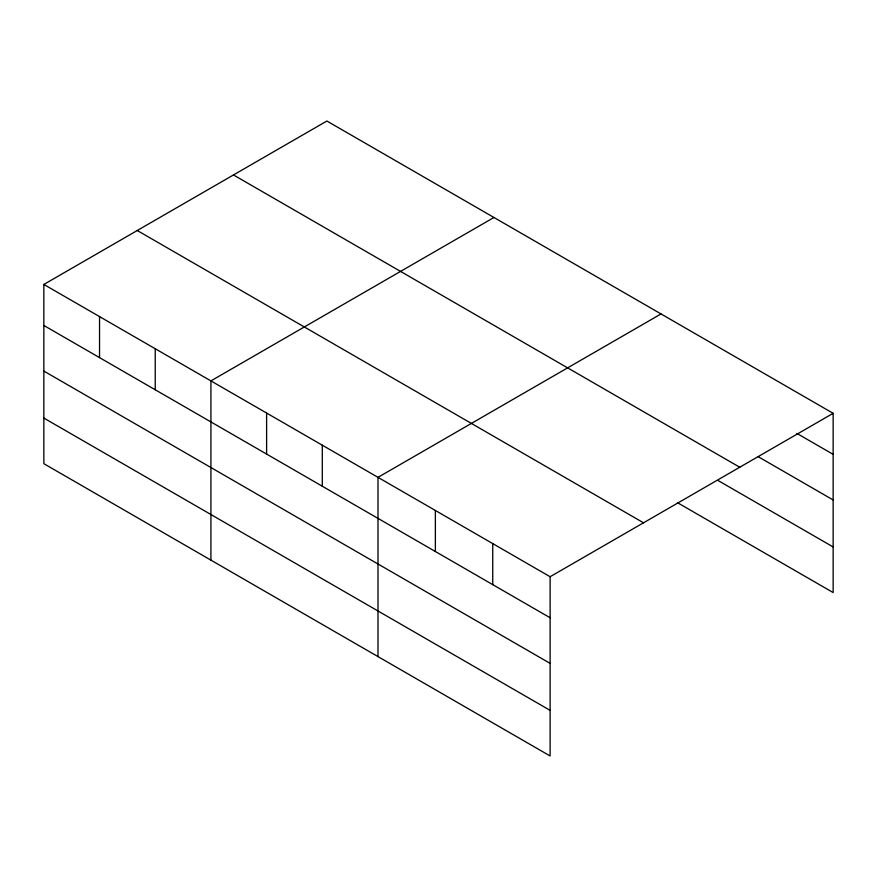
<?xml version="1.0" encoding="UTF-8"?>
<svg xmlns="http://www.w3.org/2000/svg" width="877" height="877" viewBox="0 0 877 877"><rect width="100%" height="100%" fill="white"/><g stroke="black" fill="none" stroke-linecap="round" stroke-linejoin="round"><path stroke-width="1.32" d="M677.417 502.653L833.15 592.556L833.15 413.319L326.88 121.026L43.85 284.444L43.85 463.681L550.12 755.974L550.12 576.726L43.85 284.444M493.948 217.485L210.918 380.892L210.918 560.14M661.017 313.944L377.987 477.351L377.987 656.588M550.12 576.726L833.15 413.319M796.853 433.391L833.15 454.352M758.21 456.698L833.15 499.956M233.479 174.951L739.749 467.244M718.395 480.695L833.15 546.952M137.25 230.508L643.521 522.802M43.85 325.466L550.12 617.759M43.85 371.081L550.12 663.374M43.85 418.066L550.12 710.359M492.742 543.597L492.742 584.63M435.365 510.48L435.365 551.501M322.297 445.198L322.297 486.231M266.608 413.045L266.608 454.078M155.229 348.739L155.229 389.772M99.539 316.586L99.539 357.619"/></g></svg>
